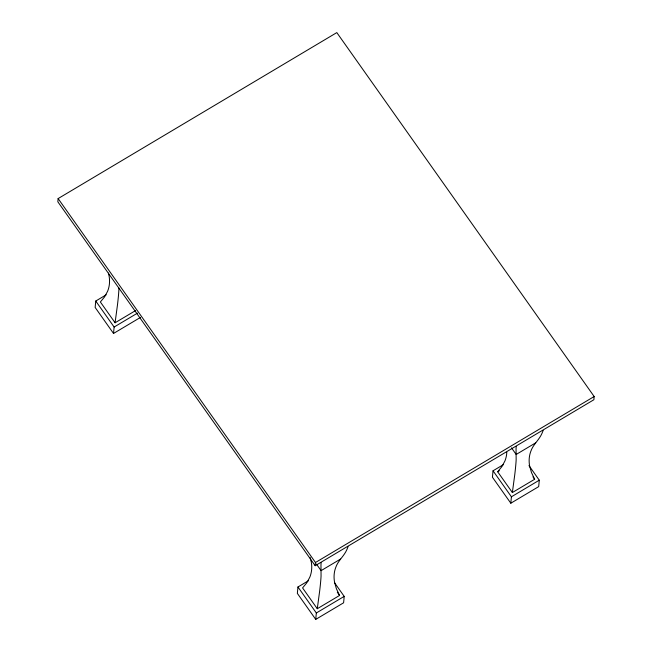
<?xml version="1.0" encoding="UTF-8"?>
<svg xmlns="http://www.w3.org/2000/svg" width="652" height="652" viewBox="0 0 652 652"><rect width="100%" height="100%" fill="white"/><g stroke="black" fill="none" stroke-linecap="round" stroke-linejoin="round"><path stroke-width="0.98" d="M118.941 287.956L118.86 290.05A180.034 8.109 -78.5 0 1 117.433 305.226L115.078 322.773L135.657 310.523M58.126 198.575L57.832 201.786L315.185 565.716L593.874 399.741L594.168 396.53L336.815 32.6L58.126 198.575L315.478 562.505L315.185 565.716M106.195 294.818L95.746 301.037L95.151 307.459L113.529 333.457L140.53 317.377M113.529 333.457L114.124 327.035L95.746 301.037M308.404 580.761L297.948 586.987L297.353 593.401L315.739 619.4L343.604 602.798L344.199 596.384L334.435 582.57M315.739 619.4L316.334 612.978L297.948 586.987M503.483 464.583L493.034 470.801L492.439 477.223L510.818 503.214L538.691 486.62L539.285 480.198L528.943 465.577M510.818 503.214L511.412 496.8L493.034 470.801M348.029 546.629A203.986 78.183 12.6 0 1 346.75 549.864C343.987 556.205 338.135 560.606 335.837 567.199A180.034 68.998 12.6 0 0 334.574 582.277L336.408 588.756L339.578 595.447L317.279 608.723L319.643 591.168A180.034 8.109 -78.5 0 0 321.061 576.001L320.971 565.211A203.986 9.185 -78.5 0 1 321.094 562.676M543.116 430.442A203.986 78.183 12.6 0 1 541.828 433.678C539.065 440.018 533.222 444.419 530.924 451.021A180.034 68.998 12.6 0 0 529.652 466.098L531.494 472.57L534.656 479.261L512.366 492.537L514.721 474.99A180.034 8.109 -78.5 0 0 516.148 459.815L516.058 449.032A203.986 9.185 -78.5 0 1 516.172 446.49M512.366 492.537L497.655 471.746L501.926 466.563L504.876 461.062A180.034 68.998 12.6 0 0 506.8 452.252M114.124 327.035L137.482 313.131M315.478 562.505L594.168 396.53M340.597 559.033L321.086 570.647L316.407 564.029M535.683 442.847L516.172 454.468L511.494 447.851M497.655 471.746L499.375 470.72M316.334 612.978L344.199 596.384M511.412 496.8L539.285 480.198M532.961 476.865L534.656 479.261M337.312 592.244L339.578 595.447M115.078 322.773L100.367 301.982L104.638 296.799L107.588 291.297A180.034 68.998 12.6 0 0 109.12 276.277L108.419 273.074M317.279 608.723L302.577 587.925L306.847 582.749L309.79 577.24A180.034 68.998 12.6 0 0 311.322 562.22L310.107 557.395"/></g></svg>
